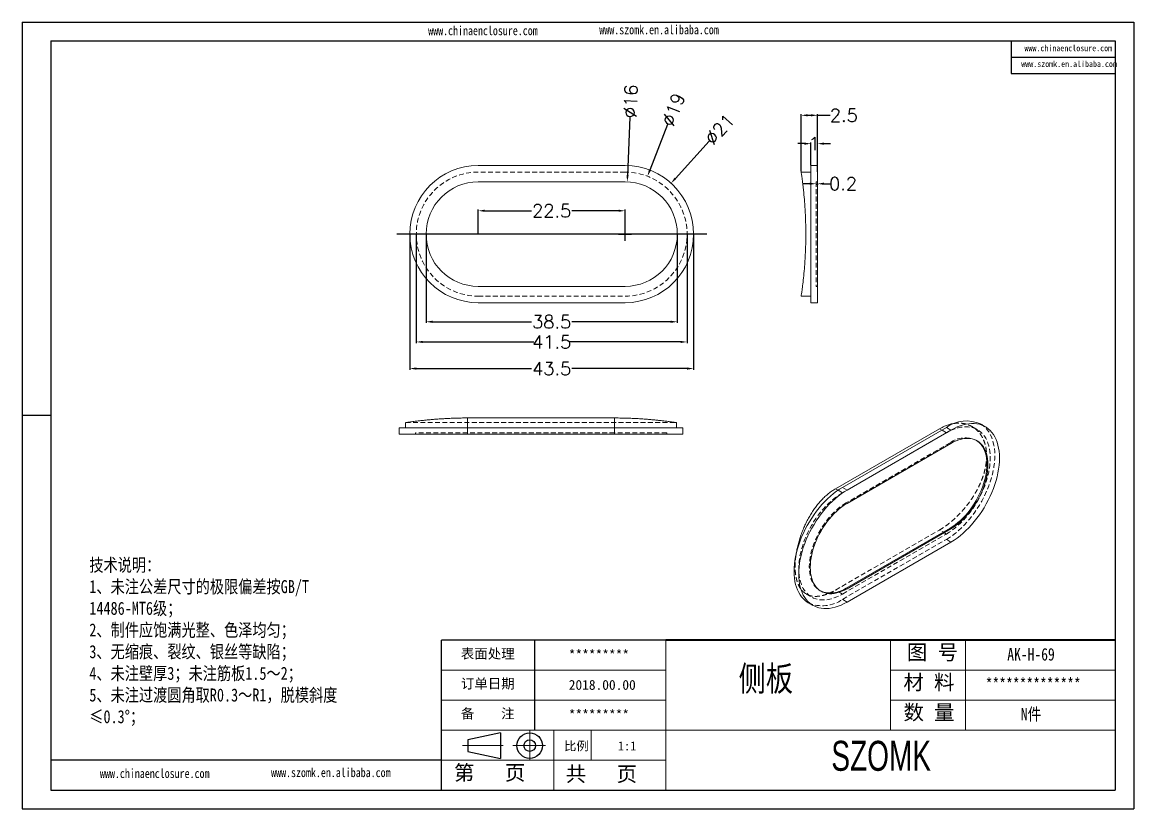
# Model space of a CAD drawing. Header units: inches. Extents: x 1309 to 2377, y 1126 to 1407.
# Drawn here: x 2207 to 2377.3, y 1125.7 to 1246.1 of the extents above; entities that cross this region are included whole.
import ezdxf

# ---------------------------------------------------------------- set-up
doc = ezdxf.new("R2010")
doc.units = ezdxf.units.IN
doc.header["$LTSCALE"] = 15
for name, pattern in [('CENTER2', [28.575, 19.05, -3.175, 3.175, -3.175]), ('HIDDEN', [0.075, 0.05, -0.025]), ('PHANTOM', [12.7, 6.35, -1.27, 1.27, -1.27, 1.27, -1.27])]:
    doc.linetypes.add(name, pattern=pattern)
doc.layers.add('文字', color=81, linetype='Continuous')
for name, color, linetype, lineweight in [('粗实线', 7, 'Continuous', 30), ('细实线', 3, 'Continuous', 9), ('细点划线', 2, 'CENTER2', 9)]:
    doc.layers.add(name, color=color, linetype=linetype, lineweight=lineweight)
doc.styles.get("Standard").update_dxf_attribs({"font": 'txt', "bigfont": 'gbcbig.shx'})
doc.styles.add('宋体', font='', dxfattribs={"width": 0.8, "height": 3.5})
doc.styles.add('长仿宋', font='', dxfattribs={"width": 0.7, "height": 4})
doc.styles.get('宋体').set_extended_font_data('SimSun')
doc.styles.get('长仿宋').set_extended_font_data('SimSun')
doc.dimstyles.new('2.5', dxfattribs={"dimtxt": 2, "dimasz": 1, "dimexe": 0.18, "dimexo": 0.0625, "dimgap": 0.09, "dimtad": 0, "dimdsep": 46, "dimtxsty": 'Standard', "dimcen": 1, "dimclrd": 3, "dimclre": 3, "dimadec": 0, "dimazin": 2, "dimtfac": 1, "dimtofl": 0, "dimtmove": 0, "dimatfit": 3, "dimfxl": 0, "dimtolj": 1, "dimtzin": 0, "dimarcsym": 0})

# ---------------------------------------------------------------- blocks, each defined once
blk = doc.blocks.new('*D170')
at = {"color": 3, "lineweight": -2, "transparency": 16777216}
for p, q in [((2312.26, 1227.91), (2307.1, 1222.19)), ((2299.39, 1212.65), (2299.39, 1214.65)), ((2298.39, 1213.65), (2300.39, 1213.65))]:
    blk.add_line(p, q, dxfattribs=at)
at = {"color": 3, "transparency": 16777216}
blk.add_solid([(2306.97, 1222.3), (2307.22, 1222.08), (2306.43, 1221.45)], dxfattribs=at)
at = {"layer": 'Defpoints', "color": 0, "transparency": 16777216}
for p in [(2306.43, 1221.45), (2292.36, 1205.86)]:
    blk.add_point(p, dxfattribs=at)
at = {"color": 0, "transparency": 16777216, "insert": (2313.89, 1229.71), "char_height": 2, "attachment_point": 5, "rotation": 47.9273}
blk.add_mtext('\\A1;∅21', dxfattribs=at)
blk = doc.blocks.new('*D171')
at = {"color": 3, "lineweight": -2, "transparency": 16777216}
for p, q in [((2305.9, 1230.46), (2303.18, 1223.45)), ((2299.39, 1212.65), (2299.39, 1214.65)), ((2298.39, 1213.65), (2300.39, 1213.65))]:
    blk.add_line(p, q, dxfattribs=at)
at = {"color": 3, "transparency": 16777216}
blk.add_solid([(2303.03, 1223.51), (2303.34, 1223.39), (2302.82, 1222.51)], dxfattribs=at)
at = {"layer": 'Defpoints', "color": 0, "transparency": 16777216}
for p in [(2302.82, 1222.51), (2295.96, 1204.8)]:
    blk.add_point(p, dxfattribs=at)
at = {"color": 0, "transparency": 16777216, "insert": (2306.78, 1232.72), "char_height": 2, "attachment_point": 5, "rotation": 68.8272}
blk.add_mtext('\\A1;∅19', dxfattribs=at)
blk = doc.blocks.new('*D172')
at = {"color": 3, "lineweight": -2, "transparency": 16777216}
for p, q in [((2300.13, 1231.57), (2299.76, 1222.65)), ((2299.39, 1212.65), (2299.39, 1214.65)), ((2298.39, 1213.65), (2300.39, 1213.65))]:
    blk.add_line(p, q, dxfattribs=at)
at = {"color": 3, "transparency": 16777216}
blk.add_solid([(2299.6, 1222.65), (2299.93, 1222.64), (2299.72, 1221.65)], dxfattribs=at)
at = {"layer": 'Defpoints', "color": 0, "transparency": 16777216}
for p in [(2299.72, 1221.65), (2299.06, 1205.66)]:
    blk.add_point(p, dxfattribs=at)
at = {"color": 0, "transparency": 16777216, "insert": (2300.23, 1233.99), "char_height": 2, "attachment_point": 5, "rotation": 87.6335}
blk.add_mtext('\\A1;∅16', dxfattribs=at)
blk = doc.blocks.new('*D173')
at = {"color": 3, "lineweight": -2, "transparency": 16777216}
for p, q in [((2276.89, 1213.72), (2276.89, 1217.41)), ((2277.89, 1217.23), (2285.05, 1217.23)), ((2298.39, 1217.23), (2291.23, 1217.23)), ((2299.39, 1213.72), (2299.39, 1217.41))]:
    blk.add_line(p, q, dxfattribs=at)
at = {"color": 3, "transparency": 16777216}
for points in [[(2277.89, 1217.4), (2277.89, 1217.07), (2276.89, 1217.23)], [(2298.39, 1217.4), (2298.39, 1217.07), (2299.39, 1217.23)]]:
    blk.add_solid(points, dxfattribs=at)
at = {"layer": 'Defpoints', "color": 0, "transparency": 16777216}
for p in [(2276.89, 1217.23), (2276.89, 1213.65), (2299.39, 1213.65)]:
    blk.add_point(p, dxfattribs=at)
at = {"color": 0, "transparency": 16777216, "insert": (2288.14, 1217.23), "char_height": 2, "attachment_point": 5}
blk.add_mtext('\\A1;22.5', dxfattribs=at)
blk = doc.blocks.new('*D174')
at = {"color": 3, "lineweight": -2, "transparency": 16777216}
for p, q in [((2326.87, 1227.51), (2325.87, 1227.51)), ((2327.87, 1224.22), (2327.87, 1227.69)), ((2328.87, 1224.22), (2328.87, 1227.69)), ((2329.87, 1227.51), (2330.87, 1227.51))]:
    blk.add_line(p, q, dxfattribs=at)
at = {"color": 3, "transparency": 16777216}
for points in [[(2326.87, 1227.68), (2326.87, 1227.34), (2327.87, 1227.51)], [(2329.87, 1227.68), (2329.87, 1227.34), (2328.87, 1227.51)]]:
    blk.add_solid(points, dxfattribs=at)
at = {"layer": 'Defpoints', "color": 0, "transparency": 16777216}
for p in [(2328.87, 1227.51), (2327.87, 1224.15), (2328.87, 1224.15)]:
    blk.add_point(p, dxfattribs=at)
at = {"color": 0, "transparency": 16777216, "insert": (2328.37, 1227.51), "char_height": 2, "attachment_point": 5}
blk.add_mtext('\\A1;1', dxfattribs=at)
blk = doc.blocks.new('*D175')
at = {"color": 3, "lineweight": -2, "transparency": 16777216}
for p, q in [((2327.67, 1221.37), (2326.67, 1221.37)), ((2328.67, 1221.37), (2328.67, 1221.19)), ((2328.87, 1221.37), (2328.87, 1221.19)), ((2329.87, 1221.37), (2330.87, 1221.37))]:
    blk.add_line(p, q, dxfattribs=at)
at = {"color": 3, "transparency": 16777216}
for points in [[(2327.67, 1221.54), (2327.67, 1221.2), (2328.67, 1221.37)], [(2329.87, 1221.54), (2329.87, 1221.2), (2328.87, 1221.37)]]:
    blk.add_solid(points, dxfattribs=at)
at = {"layer": 'Defpoints', "color": 0, "transparency": 16777216}
for p in [(2328.67, 1221.43), (2328.87, 1221.43), (2328.87, 1221.37)]:
    blk.add_point(p, dxfattribs=at)
at = {"color": 0, "transparency": 16777216, "insert": (2332.79, 1221.37), "char_height": 2, "attachment_point": 5}
blk.add_mtext('\\A1;0.2', dxfattribs=at)
blk = doc.blocks.new('*D176')
at = {"color": 3, "lineweight": -2, "transparency": 16777216}
for p, q in [((2326.37, 1223.22), (2326.37, 1232.03)), ((2327.37, 1231.85), (2327.87, 1231.85)), ((2328.87, 1223.2), (2328.87, 1232.03)), ((2328.87, 1231.85), (2330.82, 1231.85))]:
    blk.add_line(p, q, dxfattribs=at)
at = {"color": 3, "transparency": 16777216}
for points in [[(2327.37, 1232.02), (2327.37, 1231.68), (2326.37, 1231.85)], [(2327.87, 1232.02), (2327.87, 1231.68), (2328.87, 1231.85)]]:
    blk.add_solid(points, dxfattribs=at)
at = {"layer": 'Defpoints', "color": 0, "transparency": 16777216}
for p in [(2326.37, 1231.85), (2326.37, 1223.15), (2328.87, 1223.14)]:
    blk.add_point(p, dxfattribs=at)
at = {"color": 0, "transparency": 16777216, "insert": (2332.91, 1231.85), "char_height": 2, "attachment_point": 5}
blk.add_mtext('\\A1;2.5', dxfattribs=at)
blk = doc.blocks.new('*D177')
at = {"color": 3, "lineweight": -2, "transparency": 16777216}
for p, q in [((2268.89, 1213.59), (2268.89, 1200.05)), ((2307.39, 1213.59), (2307.39, 1200.05)), ((2269.89, 1200.23), (2285.05, 1200.23)), ((2306.39, 1200.23), (2291.23, 1200.23))]:
    blk.add_line(p, q, dxfattribs=at)
at = {"color": 3, "transparency": 16777216}
for points in [[(2269.89, 1200.4), (2269.89, 1200.06), (2268.89, 1200.23)], [(2306.39, 1200.4), (2306.39, 1200.06), (2307.39, 1200.23)]]:
    blk.add_solid(points, dxfattribs=at)
at = {"layer": 'Defpoints', "color": 0, "transparency": 16777216}
for p in [(2268.89, 1213.65), (2307.39, 1213.65), (2307.39, 1200.23)]:
    blk.add_point(p, dxfattribs=at)
at = {"color": 0, "transparency": 16777216, "insert": (2288.14, 1200.23), "char_height": 2, "attachment_point": 5}
blk.add_mtext('\\A1;38.5', dxfattribs=at)
blk = doc.blocks.new('*D178')
at = {"color": 3, "lineweight": -2, "transparency": 16777216}
for p, q in [((2267.39, 1213.59), (2267.39, 1196.96)), ((2308.89, 1213.59), (2308.89, 1196.96)), ((2268.39, 1197.14), (2285.39, 1197.14)), ((2307.89, 1197.14), (2290.9, 1197.14))]:
    blk.add_line(p, q, dxfattribs=at)
at = {"color": 3, "transparency": 16777216}
for points in [[(2268.39, 1197.31), (2268.39, 1196.98), (2267.39, 1197.14)], [(2307.89, 1197.31), (2307.89, 1196.98), (2308.89, 1197.14)]]:
    blk.add_solid(points, dxfattribs=at)
at = {"layer": 'Defpoints', "color": 0, "transparency": 16777216}
for p in [(2267.39, 1213.65), (2308.89, 1213.65), (2308.89, 1197.14)]:
    blk.add_point(p, dxfattribs=at)
at = {"color": 0, "transparency": 16777216, "insert": (2288.14, 1197.14), "char_height": 2, "attachment_point": 5}
blk.add_mtext('\\A1;41.5', dxfattribs=at)
blk = doc.blocks.new('*D179')
at = {"color": 3, "lineweight": -2, "transparency": 16777216}
for p, q in [((2266.39, 1213.59), (2266.39, 1192.89)), ((2309.89, 1213.59), (2309.89, 1192.89)), ((2267.39, 1193.07), (2285.05, 1193.07)), ((2308.89, 1193.07), (2291.23, 1193.07))]:
    blk.add_line(p, q, dxfattribs=at)
at = {"color": 3, "transparency": 16777216}
for points in [[(2267.39, 1193.24), (2267.39, 1192.9), (2266.39, 1193.07)], [(2308.89, 1193.24), (2308.89, 1192.9), (2309.89, 1193.07)]]:
    blk.add_solid(points, dxfattribs=at)
at = {"layer": 'Defpoints', "color": 0, "transparency": 16777216}
for p in [(2266.39, 1213.65), (2309.89, 1213.65), (2309.89, 1193.07)]:
    blk.add_point(p, dxfattribs=at)
at = {"color": 0, "transparency": 16777216, "insert": (2288.14, 1193.07), "char_height": 2, "attachment_point": 5}
blk.add_mtext('\\A1;43.5', dxfattribs=at)

msp = doc.modelspace()

# ---------------------------------------------------------------- linework, layer by layer
for p, q in [((2207.001, 1246.102), (2377.345, 1246.102)), ((2207.001, 1246.102), (2207.001, 1125.657)), ((2377.345, 1246.102), (2377.345, 1125.657)), ((2211.409, 1243.234), (2374.477, 1243.234)), ((2211.409, 1243.234), (2211.409, 1128.524)), ((2358.545, 1243.234), (2358.545, 1238.255)), ((2374.477, 1243.234), (2374.477, 1128.524)), ((2358.545, 1240.745), (2374.477, 1240.745)), ((2358.545, 1238.255), (2374.477, 1238.255)), ((2211.409, 1185.879), (2207.001, 1185.879)), ((2207.001, 1181.418), (2207.001, 1125.657)), ((2305.652, 1151.466), (2271.239, 1151.466)), ((2271.239, 1128.524), (2271.239, 1151.466)), ((2285.577, 1137.701), (2285.577, 1151.466)), ((2271.239, 1133.113), (2211.409, 1133.113)), ((2211.409, 1128.524), (2374.477, 1128.524)), ((2207.001, 1125.657), (2377.345, 1125.657)), ((2207.001, 1125.657), (2285.864, 1125.657))]:
    msp.add_line(p, q)
at = {"color": 7, "linetype": 'Continuous', "lineweight": 15}
for p, q in [((2299.392, 1224.154), (2276.892, 1224.154)), ((2327.87, 1223.154), (2326.37, 1223.154)), ((2328.87, 1224.154), (2327.87, 1224.154)), ((2327.87, 1224.154), (2327.87, 1203.154)), ((2328.87, 1224.154), (2328.87, 1203.154)), ((2299.392, 1221.654), (2276.892, 1221.654)), ((2276.892, 1205.654), (2299.392, 1205.654)), ((2276.892, 1203.154), (2299.392, 1203.154)), ((2327.87, 1204.154), (2326.37, 1204.154)), ((2328.87, 1203.154), (2327.87, 1203.154)), ((2264.762, 1184.002), (2264.762, 1183.002)), ((2275.262, 1184.002), (2264.762, 1184.002)), ((2265.762, 1184.783), (2265.762, 1184.002)), ((2275.262, 1184.002), (2275.262, 1185.502)), ((2297.762, 1185.502), (2275.262, 1185.502)), ((2275.262, 1183.002), (2275.262, 1184.002)), ((2297.762, 1184.002), (2275.262, 1184.002)), ((2297.762, 1184.002), (2297.762, 1185.502)), ((2297.762, 1183.002), (2297.762, 1184.002)), ((2308.262, 1184.002), (2297.762, 1184.002)), ((2307.262, 1184.002), (2307.262, 1184.783)), ((2308.262, 1183.002), (2308.262, 1184.002)), ((2348.626, 1184.059), (2332.716, 1174.874)), ((2349.333, 1183.65), (2348.626, 1184.059)), ((2354.583, 1184.17), (2353.876, 1184.578)), ((2275.262, 1183.002), (2264.762, 1183.002)), ((2297.762, 1183.002), (2275.262, 1183.002)), ((2308.262, 1183.002), (2297.762, 1183.002)), ((2347.566, 1183.854), (2331.656, 1174.67)), ((2349.333, 1183.65), (2333.423, 1174.466)), ((2349.333, 1181.609), (2333.423, 1172.424)), ((2333.423, 1174.466), (2332.716, 1174.874)), ((2333.282, 1159.441), (2349.192, 1168.626)), ((2349.192, 1168.626), (2349.333, 1168.544)), ((2333.423, 1159.36), (2349.333, 1168.544)), ((2333.423, 1157.318), (2349.333, 1166.503)), ((2333.282, 1159.441), (2333.423, 1159.36)), ((2327.467, 1157.207), (2328.174, 1156.799))]:
    msp.add_line(p, q, dxfattribs=at)
at = {"color": 7, "linetype": 'HIDDEN', "lineweight": 0}
for p, q in [((2299.392, 1223.154), (2276.892, 1223.154)), ((2328.67, 1221.654), (2328.87, 1221.654)), ((2328.67, 1221.654), (2328.67, 1205.654)), ((2328.67, 1205.654), (2328.87, 1205.654)), ((2276.892, 1204.154), (2299.392, 1204.154)), ((2265.769, 1184.782), (2307.255, 1184.782)), ((2275.262, 1184.002), (2275.262, 1185.502)), ((2275.262, 1183.002), (2275.262, 1184.002)), ((2297.762, 1184.002), (2297.762, 1185.502)), ((2297.762, 1183.002), (2297.762, 1184.002)), ((2353.376, 1183.712), (2352.57, 1184.178)), ((2275.262, 1183.202), (2267.262, 1183.202)), ((2267.262, 1183.202), (2267.262, 1183.002)), ((2297.762, 1183.202), (2275.262, 1183.202)), ((2275.262, 1183.202), (2275.262, 1183.002)), ((2297.762, 1183.202), (2297.762, 1183.002)), ((2305.762, 1183.202), (2297.762, 1183.202)), ((2305.762, 1183.002), (2305.762, 1183.202)), ((2348.626, 1183.242), (2332.716, 1174.057)), ((2348.626, 1183.242), (2347.919, 1183.65)), ((2349.192, 1181.691), (2333.282, 1172.506)), ((2349.192, 1181.691), (2349.333, 1181.609)), ((2353.333, 1182.005), (2353.192, 1182.087)), ((2332.716, 1174.057), (2332.04, 1174.448)), ((2333.282, 1172.506), (2333.423, 1172.424)), ((2331.656, 1159.155), (2347.566, 1168.34)), ((2332.716, 1158.543), (2348.626, 1167.728)), ((2332.716, 1157.727), (2348.626, 1166.911)), ((2348.626, 1167.728), (2347.566, 1168.34)), ((2349.333, 1166.503), (2348.626, 1166.911)), ((2327.16, 1158.538), (2327.967, 1158.073)), ((2329.282, 1159.045), (2329.424, 1158.964)), ((2332.716, 1158.543), (2331.656, 1159.155)), ((2333.423, 1157.318), (2332.716, 1157.727))]:
    msp.add_line(p, q, dxfattribs=at)
at = {"color": 1, "linetype": 'PHANTOM', "lineweight": 30}
msp.add_line((2311.892, 1213.654), (2264.392, 1213.654), dxfattribs=at)
at = {"color": 8, "linetype": 'Continuous', "lineweight": 15}
for p, q in [((2347.919, 1183.65), (2347.566, 1183.854)), ((2332.04, 1174.448), (2331.656, 1174.67))]:
    msp.add_line(p, q, dxfattribs=at)
at = {"color": 7, "linetype": 'HIDDEN', "lineweight": 0, "flags": 128}
for points in [[(2348.626, 1166.911), (2349.092, 1167.197), (2349.557, 1167.516), (2350.018, 1167.866), (2350.473, 1168.246), (2350.921, 1168.655), (2351.359, 1169.091), (2351.788, 1169.552), (2352.203, 1170.037), (2352.605, 1170.542), (2352.99, 1171.068), (2353.359, 1171.611), (2353.709, 1172.169), (2354.039, 1172.74), (2354.347, 1173.322), (2354.633, 1173.913), (2354.895, 1174.51), (2355.133, 1175.11), (2355.344, 1175.713), (2355.53, 1176.314), (2355.688, 1176.912), (2355.818, 1177.504), (2355.919, 1178.089), (2355.992, 1178.663), (2356.036, 1179.224), (2356.051, 1179.771), (2356.036, 1180.301), (2355.992, 1180.812), (2355.919, 1181.302), (2355.818, 1181.769), (2355.688, 1182.211), (2355.53, 1182.626), (2355.344, 1183.014), (2355.133, 1183.371), (2354.895, 1183.698), (2354.633, 1183.992), (2354.347, 1184.252), (2354.039, 1184.478), (2353.876, 1184.578)], [(2348.626, 1167.728), (2349.066, 1167.998), (2349.503, 1168.3), (2349.937, 1168.633), (2350.365, 1168.996), (2350.786, 1169.386), (2351.197, 1169.802), (2351.597, 1170.243), (2351.985, 1170.706), (2352.358, 1171.189), (2352.716, 1171.691), (2353.055, 1172.21), (2353.376, 1172.742), (2353.677, 1173.286), (2353.956, 1173.839), (2354.212, 1174.4), (2354.444, 1174.965), (2354.651, 1175.532), (2354.832, 1176.099), (2354.987, 1176.664), (2355.115, 1177.223), (2355.215, 1177.775), (2355.286, 1178.317), (2355.329, 1178.847), (2355.344, 1179.363), (2355.329, 1179.862), (2355.286, 1180.342), (2355.215, 1180.802), (2355.115, 1181.238), (2354.987, 1181.65), (2354.832, 1182.036), (2354.651, 1182.394), (2354.444, 1182.722), (2354.212, 1183.019), (2353.956, 1183.284), (2353.677, 1183.515), (2353.376, 1183.712), (2353.055, 1183.874), (2352.716, 1184), (2352.358, 1184.089), (2351.985, 1184.142), (2351.597, 1184.157), (2351.197, 1184.136), (2350.786, 1184.077), (2350.365, 1183.981), (2349.937, 1183.849), (2349.503, 1183.682), (2349.066, 1183.479), (2348.626, 1183.242)], [(2332.716, 1174.057), (2332.277, 1173.787), (2331.84, 1173.485), (2331.406, 1173.152), (2330.978, 1172.789), (2330.557, 1172.399), (2330.146, 1171.983), (2329.745, 1171.542), (2329.358, 1171.079), (2328.984, 1170.596), (2328.627, 1170.094), (2328.287, 1169.575), (2327.966, 1169.043), (2327.666, 1168.499), (2327.387, 1167.946), (2327.131, 1167.386), (2326.899, 1166.82), (2326.692, 1166.253), (2326.51, 1165.686), (2326.355, 1165.122), (2326.228, 1164.562), (2326.128, 1164.01), (2326.056, 1163.468), (2326.013, 1162.938), (2325.999, 1162.422), (2326.013, 1161.923), (2326.056, 1161.443), (2326.128, 1160.983), (2326.228, 1160.547), (2326.355, 1160.135), (2326.51, 1159.749), (2326.692, 1159.391), (2326.899, 1159.063), (2327.131, 1158.766), (2327.387, 1158.501), (2327.666, 1158.27), (2327.966, 1158.073), (2328.287, 1157.911), (2328.627, 1157.785), (2328.984, 1157.696), (2329.358, 1157.643), (2329.745, 1157.628), (2330.146, 1157.65), (2330.557, 1157.708), (2330.978, 1157.804), (2331.406, 1157.936), (2331.84, 1158.103), (2332.277, 1158.306), (2332.716, 1158.543)], [(2333.282, 1172.506), (2332.879, 1172.256), (2332.477, 1171.975), (2332.08, 1171.663), (2331.688, 1171.321), (2331.305, 1170.953), (2330.932, 1170.559), (2330.571, 1170.142), (2330.224, 1169.704), (2329.892, 1169.246), (2329.578, 1168.772), (2329.282, 1168.284), (2329.007, 1167.783), (2328.754, 1167.274), (2328.523, 1166.758), (2328.317, 1166.238), (2328.136, 1165.717), (2327.982, 1165.197), (2327.854, 1164.681), (2327.754, 1164.171), (2327.683, 1163.671), (2327.64, 1163.182), (2327.625, 1162.708), (2327.64, 1162.25), (2327.683, 1161.812), (2327.754, 1161.394), (2327.854, 1161), (2327.982, 1160.631), (2328.136, 1160.29), (2328.317, 1159.977), (2328.523, 1159.695), (2328.754, 1159.445), (2329.007, 1159.228), (2329.282, 1159.045), (2329.354, 1159.006)]]:
    msp.add_lwpolyline(points, dxfattribs=at)
at = {"color": 7, "linetype": 'Continuous', "lineweight": 15, "flags": 128}
for points in [[(2349.333, 1166.503), (2349.8, 1166.789), (2350.264, 1167.108), (2350.725, 1167.458), (2351.18, 1167.838), (2351.628, 1168.247), (2352.067, 1168.683), (2352.495, 1169.144), (2352.91, 1169.628), (2353.312, 1170.134), (2353.697, 1170.66), (2354.066, 1171.203), (2354.416, 1171.761), (2354.746, 1172.332), (2355.054, 1172.914), (2355.34, 1173.505), (2355.602, 1174.102), (2355.84, 1174.702), (2356.051, 1175.304), (2356.237, 1175.906), (2356.395, 1176.504), (2356.525, 1177.096), (2356.626, 1177.68), (2356.699, 1178.254), (2356.743, 1178.816), (2356.758, 1179.363), (2356.743, 1179.893), (2356.699, 1180.404), (2356.626, 1180.893), (2356.525, 1181.36), (2356.395, 1181.802), (2356.237, 1182.218), (2356.051, 1182.605), (2355.84, 1182.963), (2355.602, 1183.29), (2355.34, 1183.584), (2355.054, 1183.844), (2354.746, 1184.07), (2354.416, 1184.261), (2354.066, 1184.415), (2353.697, 1184.532), (2353.312, 1184.612), (2352.91, 1184.655), (2352.495, 1184.659), (2352.067, 1184.626), (2351.628, 1184.555), (2351.18, 1184.447), (2350.725, 1184.302), (2350.264, 1184.12), (2349.8, 1183.903), (2349.333, 1183.65)], [(2349.333, 1168.544), (2349.737, 1168.794), (2350.138, 1169.076), (2350.536, 1169.388), (2350.927, 1169.729), (2351.31, 1170.097), (2351.683, 1170.491), (2352.044, 1170.908), (2352.392, 1171.347), (2352.723, 1171.804), (2353.038, 1172.278), (2353.333, 1172.767), (2353.609, 1173.267), (2353.862, 1173.776), (2354.092, 1174.292), (2354.298, 1174.812), (2354.479, 1175.334), (2354.634, 1175.854), (2354.761, 1176.37), (2354.861, 1176.879), (2354.933, 1177.379), (2354.976, 1177.868), (2354.99, 1178.342), (2354.976, 1178.8), (2354.933, 1179.239), (2354.861, 1179.656), (2354.761, 1180.05), (2354.634, 1180.419), (2354.479, 1180.761), (2354.298, 1181.073), (2354.092, 1181.356), (2353.862, 1181.606), (2353.609, 1181.822), (2353.333, 1182.005), (2353.038, 1182.152), (2352.723, 1182.263), (2352.392, 1182.338), (2352.044, 1182.375), (2351.683, 1182.375), (2351.31, 1182.338), (2350.927, 1182.264), (2350.536, 1182.154), (2350.138, 1182.007), (2349.737, 1181.825), (2349.333, 1181.609)], [(2349.192, 1168.626), (2349.596, 1168.876), (2349.997, 1169.157), (2350.394, 1169.469), (2350.786, 1169.811), (2351.169, 1170.179), (2351.542, 1170.573), (2351.903, 1170.99), (2352.25, 1171.428), (2352.582, 1171.886), (2352.896, 1172.36), (2353.192, 1172.848), (2353.467, 1173.349), (2353.721, 1173.858), (2353.951, 1174.374), (2354.157, 1174.894), (2354.338, 1175.415), (2354.492, 1175.935), (2354.62, 1176.451), (2354.72, 1176.961), (2354.791, 1177.461), (2354.834, 1177.95), (2354.849, 1178.424), (2354.834, 1178.882), (2354.791, 1179.32), (2354.72, 1179.738), (2354.62, 1180.132), (2354.492, 1180.501), (2354.338, 1180.842), (2354.157, 1181.155), (2353.951, 1181.437), (2353.721, 1181.687), (2353.467, 1181.904), (2353.262, 1182.045)], [(2332.716, 1174.874), (2332.25, 1174.588), (2331.786, 1174.269), (2331.325, 1173.919), (2330.87, 1173.539), (2330.422, 1173.13), (2329.983, 1172.694), (2329.555, 1172.233), (2329.14, 1171.749), (2328.738, 1171.243), (2328.352, 1170.717), (2327.984, 1170.174), (2327.634, 1169.616), (2327.304, 1169.045), (2326.996, 1168.463), (2326.71, 1167.872), (2326.448, 1167.275), (2326.21, 1166.675), (2325.998, 1166.073), (2325.813, 1165.471), (2325.655, 1164.873), (2325.525, 1164.281), (2325.423, 1163.697), (2325.35, 1163.122), (2325.306, 1162.561), (2325.292, 1162.014), (2325.306, 1161.484), (2325.35, 1160.973), (2325.423, 1160.483), (2325.525, 1160.017), (2325.655, 1159.574), (2325.813, 1159.159), (2325.998, 1158.772), (2326.21, 1158.414), (2326.448, 1158.087), (2326.71, 1157.793), (2326.996, 1157.533), (2327.304, 1157.307), (2327.467, 1157.207)], [(2333.423, 1174.466), (2332.957, 1174.18), (2332.493, 1173.861), (2332.032, 1173.511), (2331.577, 1173.13), (2331.129, 1172.722), (2330.69, 1172.286), (2330.262, 1171.825), (2329.847, 1171.34), (2329.445, 1170.834), (2329.059, 1170.309), (2328.691, 1169.766), (2328.341, 1169.208), (2328.011, 1168.637), (2327.703, 1168.055), (2327.417, 1167.464), (2327.155, 1166.867), (2326.917, 1166.266), (2326.705, 1165.664), (2326.52, 1165.063), (2326.362, 1164.465), (2326.232, 1163.873), (2326.13, 1163.288), (2326.057, 1162.714), (2326.014, 1162.153), (2325.999, 1161.606), (2326.014, 1161.076), (2326.057, 1160.565), (2326.13, 1160.075), (2326.232, 1159.608), (2326.362, 1159.166), (2326.52, 1158.751), (2326.705, 1158.363), (2326.917, 1158.006), (2327.155, 1157.679), (2327.417, 1157.385), (2327.703, 1157.124), (2328.011, 1156.899), (2328.341, 1156.708), (2328.691, 1156.554), (2329.059, 1156.436), (2329.445, 1156.356), (2329.847, 1156.314), (2330.262, 1156.309), (2330.69, 1156.343), (2331.129, 1156.414), (2331.577, 1156.522), (2332.032, 1156.667), (2332.493, 1156.849), (2332.957, 1157.066), (2333.423, 1157.318)], [(2333.423, 1172.424), (2333.02, 1172.175), (2332.618, 1171.893), (2332.221, 1171.581), (2331.83, 1171.24), (2331.447, 1170.871), (2331.074, 1170.477), (2330.712, 1170.06), (2330.365, 1169.622), (2330.033, 1169.164), (2329.719, 1168.69), (2329.423, 1168.202), (2329.148, 1167.702), (2328.895, 1167.192), (2328.665, 1166.676), (2328.459, 1166.156), (2328.278, 1165.635), (2328.123, 1165.115), (2327.996, 1164.599), (2327.896, 1164.09), (2327.824, 1163.589), (2327.781, 1163.101), (2327.767, 1162.626), (2327.781, 1162.169), (2327.824, 1161.73), (2327.896, 1161.313), (2327.996, 1160.918), (2328.123, 1160.55), (2328.278, 1160.208), (2328.459, 1159.895), (2328.665, 1159.613), (2328.895, 1159.363), (2329.148, 1159.146), (2329.423, 1158.964), (2329.719, 1158.817), (2330.033, 1158.706), (2330.365, 1158.631), (2330.712, 1158.594), (2331.074, 1158.593), (2331.447, 1158.63), (2331.83, 1158.704), (2332.221, 1158.815), (2332.618, 1158.961), (2333.02, 1159.143), (2333.423, 1159.36)]]:
    msp.add_lwpolyline(points, dxfattribs=at)
at = {"color": 7, "linetype": 'Continuous', "lineweight": 15}
for centre, radius, start, end in [((2276.892, 1213.654), 10.5, 90, 270), ((2299.392, 1213.654), 10.5, 270, 90), ((2276.892, 1213.654), 8, 90, 270), ((2299.392, 1213.654), 8, 270, 90), ((2351.701, 1179.77), 5.277, 65.66823, 125.64223), ((2330.918, 1162.827), 4.129, 247.73389, 304.92691)]:
    msp.add_arc(centre, radius, start, end, dxfattribs=at)
at = {"color": 7, "linetype": 'HIDDEN', "lineweight": 0}
for centre, radius, start, end in [((2276.892, 1213.654), 9.5, 90, 270), ((2299.392, 1213.654), 9.5, 270, 90), ((2351.518, 1178.518), 3.934, 63.69596, 126.25105), ((2329.641, 1162.015), 5.277, 245.66823, 305.64223)]:
    msp.add_arc(centre, radius, start, end, dxfattribs=at)
at = {"color": 7, "linetype": 'Continuous', "lineweight": 15}
for points, knots in [([(2326.37, 1223.154), (2326.37, 1223.154), (2326.379, 1223.093), (2326.406, 1222.911), (2326.417, 1222.836), (2326.444, 1222.655), (2326.459, 1222.548), (2326.509, 1222.191), (2326.548, 1221.899), (2326.614, 1221.382), (2326.636, 1221.195), (2326.683, 1220.799), (2326.706, 1220.59), (2326.777, 1219.934), (2326.823, 1219.457), (2326.889, 1218.678), (2326.91, 1218.409), (2326.949, 1217.861), (2326.985, 1217.302), (2327.015, 1216.719), (2327.042, 1216.124), (2327.053, 1215.819), (2327.08, 1214.899), (2327.089, 1214.282), (2327.089, 1213.351), (2327.087, 1213.04), (2327.078, 1212.416), (2327.071, 1212.106), (2327.044, 1211.192), (2327.018, 1210.599), (2326.968, 1209.736), (2326.949, 1209.451), (2326.91, 1208.901), (2326.889, 1208.636), (2326.824, 1207.864), (2326.777, 1207.384), (2326.683, 1206.498), (2326.636, 1206.105), (2326.571, 1205.589), (2326.55, 1205.429), (2326.511, 1205.135), (2326.492, 1205), (2326.442, 1204.642), (2326.416, 1204.462), (2326.379, 1204.217), (2326.37, 1204.154), (2326.37, 1204.154)], [0, 0, 0, 0, 0.0625, 0.0625, 0.09375, 0.09375, 0.125, 0.125, 0.1875, 0.1875, 0.21875, 0.21875, 0.25, 0.25, 0.3125, 0.3125, 0.34375, 0.34375, 0.375, 0.40625, 0.40625, 0.4375, 0.4375, 0.5, 0.5, 0.53125, 0.53125, 0.5625, 0.5625, 0.625, 0.625, 0.65625, 0.65625, 0.6875, 0.6875, 0.75, 0.75, 0.8125, 0.8125, 0.84375, 0.84375, 0.875, 0.875, 0.9375, 0.9375, 1, 1, 1, 1]), ([(2275.262, 1185.502), (2275.001, 1185.501), (2274.478, 1185.499), (2273.692, 1185.484), (2272.908, 1185.459), (2272.142, 1185.426), (2271.403, 1185.384), (2270.694, 1185.337), (2270.01, 1185.283), (2269.364, 1185.225), (2268.76, 1185.166), (2268.203, 1185.105), (2267.689, 1185.045), (2267.231, 1184.988), (2266.831, 1184.935), (2266.49, 1184.888), (2266.209, 1184.848), (2265.994, 1184.817), (2265.849, 1184.795), (2265.771, 1184.783), (2265.769, 1184.783), (2265.769, 1184.783)], [0, 0, 0, 0, 0.0523298, 0.1050262, 0.1588766, 0.2131243, 0.2656406, 0.3185212, 0.3719629, 0.4261712, 0.4790584, 0.5323117, 0.586132, 0.6407295, 0.6936652, 0.747365, 0.8014544, 0.8563464, 0.9090701, 0.9621678, 1, 1, 1, 1]), ([(2307.255, 1184.783), (2307.257, 1184.783), (2307.266, 1184.781), (2307.213, 1184.789), (2307.097, 1184.807), (2306.914, 1184.834), (2306.665, 1184.87), (2306.354, 1184.913), (2305.985, 1184.963), (2305.56, 1185.017), (2305.076, 1185.076), (2304.539, 1185.136), (2303.956, 1185.197), (2303.33, 1185.256), (2302.656, 1185.312), (2301.948, 1185.363), (2301.215, 1185.408), (2300.458, 1185.445), (2299.673, 1185.474), (2298.772, 1185.497), (2298.13, 1185.5), (2297.762, 1185.502)], [0, 0, 0, 0, 0.0158387, 0.0703147, 0.1224326, 0.1749114, 0.2285236, 0.282525, 0.3348589, 0.3875507, 0.4413659, 0.4955676, 0.5484123, 0.6016224, 0.6559871, 0.7107525, 0.7636139, 0.8168474, 0.8712607, 0.9260844, 1, 1, 1, 1]), ([(2349.939, 1184.675), (2349.798, 1184.657), (2349.468, 1184.616), (2348.936, 1184.472), (2348.283, 1184.238), (2347.827, 1183.994), (2347.566, 1183.854)], [0, 0, 0, 0, 0.1809718, 0.424299, 0.6694616, 1, 1, 1, 1]), ([(2331.656, 1174.67), (2331.472, 1174.558), (2331.103, 1174.333), (2330.559, 1173.923), (2330.021, 1173.459), (2329.503, 1172.944), (2329.01, 1172.387), (2328.543, 1171.792), (2328.097, 1171.155), (2327.681, 1170.485), (2327.296, 1169.789), (2326.944, 1169.074), (2326.624, 1168.335), (2326.34, 1167.586), (2326.095, 1166.834), (2325.886, 1166.084), (2325.719, 1165.334), (2325.616, 1164.795), (2325.582, 1164.514), (2325.578, 1164.475)], [0, 0, 0, 0, 0.0604878, 0.1213995, 0.183645, 0.2463498, 0.3070532, 0.3681777, 0.4299508, 0.49261, 0.5537421, 0.6152975, 0.6775082, 0.7406173, 0.8018054, 0.8638769, 0.9263987, 0.9898482, 1, 1, 1, 1])]:
    msp.add_open_spline(points, degree=3, knots=knots, dxfattribs=at)
at = {"color": 7, "linetype": 'HIDDEN', "lineweight": 0}
for points, knots in [([(2347.566, 1168.34), (2347.751, 1168.451), (2348.122, 1168.674), (2348.688, 1169.071), (2349.26, 1169.516), (2349.825, 1170.003), (2350.377, 1170.527), (2350.912, 1171.083), (2351.434, 1171.677), (2351.931, 1172.299), (2352.401, 1172.946), (2352.838, 1173.612), (2353.244, 1174.303), (2353.607, 1175.004), (2353.927, 1175.712), (2354.201, 1176.423), (2354.429, 1177.142), (2354.602, 1177.851), (2354.722, 1178.546), (2354.787, 1179.22), (2354.799, 1179.882), (2354.755, 1180.513), (2354.657, 1181.114), (2354.508, 1181.676), (2354.307, 1182.208), (2354.057, 1182.695), (2353.76, 1183.138), (2353.421, 1183.53), (2353.037, 1183.875), (2352.616, 1184.164), (2352.161, 1184.394), (2351.677, 1184.566), (2351.161, 1184.678), (2350.623, 1184.72), (2350.213, 1184.717), (2349.983, 1184.682), (2349.939, 1184.675)], [0, 0, 0, 0, 0.0294588, 0.0591241, 0.0894389, 0.1199774, 0.1494359, 0.1794152, 0.2093948, 0.2399111, 0.2695773, 0.2997687, 0.3299602, 0.3606956, 0.3904955, 0.4205042, 0.451175, 0.4820762, 0.5116478, 0.5417569, 0.5718659, 0.6025323, 0.6318714, 0.6617323, 0.6915935, 0.7219928, 0.7514534, 0.7814315, 0.8114098, 0.8419218, 0.87167, 0.9016238, 0.9322277, 0.963057, 0.9928146, 1, 1, 1, 1]), ([(2325.578, 1164.475), (2325.552, 1164.28), (2325.494, 1163.848), (2325.451, 1163.203), (2325.442, 1162.54), (2325.475, 1161.914), (2325.547, 1161.329), (2325.657, 1160.788), (2325.807, 1160.287), (2325.997, 1159.834), (2326.223, 1159.432), (2326.485, 1159.084), (2326.786, 1158.787), (2327.122, 1158.548), (2327.491, 1158.366), (2327.892, 1158.243), (2328.329, 1158.178), (2328.87, 1158.173), (2329.53, 1158.266), (2330.234, 1158.477), (2330.945, 1158.768), (2331.397, 1159.014), (2331.656, 1159.155)], [0, 0, 0, 0, 0.0387214, 0.0855118, 0.1328141, 0.1808181, 0.2269095, 0.2733224, 0.320231, 0.3678169, 0.4140972, 0.4606963, 0.5077868, 0.5555491, 0.6021156, 0.6490041, 0.6969101, 0.7451691, 0.8152927, 0.8865555, 0.9348659, 1, 1, 1, 1])]:
    msp.add_open_spline(points, degree=3, knots=knots, dxfattribs=at)
at = {"layer": '粗实线', "color": 7, "lineweight": 40}
msp.add_line((2374.477, 1151.466), (2305.652, 1151.466), dxfattribs=at)
at = {"layer": '粗实线', "color": 7}
for p, q in [((2280.307, 1137.272), (2275.294, 1136.209)), ((2275.294, 1136.209), (2275.294, 1134.436)), ((2280.307, 1137.272), (2280.307, 1133.343)), ((2275.294, 1134.436), (2280.307, 1133.343))]:
    msp.add_line(p, q, dxfattribs=at)
for radius in [1.949, 0.887]:
    msp.add_circle((2284.769, 1135.323), radius, dxfattribs=at)
at = {"layer": '细实线', "color": 7}
for p, q in [((2305.652, 1151.466), (2305.652, 1128.524)), ((2340.064, 1151.466), (2340.064, 1137.701)), ((2351.535, 1151.466), (2351.535, 1137.798)), ((2305.652, 1146.878), (2271.239, 1146.878)), ((2374.477, 1146.878), (2340.064, 1146.878)), ((2305.652, 1142.29), (2271.239, 1142.29)), ((2374.477, 1142.29), (2340.064, 1142.29)), ((2374.477, 1137.701), (2271.239, 1137.701)), ((2288.445, 1137.701), (2288.445, 1128.524)), ((2294.181, 1137.701), (2294.181, 1133.113)), ((2305.652, 1133.113), (2271.239, 1133.113))]:
    msp.add_line(p, q, dxfattribs=at)
at = {"layer": '细点划线', "color": 7}
for p, q in [((2284.769, 1137.566), (2284.769, 1133.113)), ((2274.494, 1135.323), (2280.691, 1135.323)), ((2282.162, 1135.323), (2287.2, 1135.323))]:
    msp.add_line(p, q, dxfattribs=at)

# ---------------------------------------------------------------- texts
at = {"char_height": 1.50897, "width": 857.62194, "attachment_point": 1}
for s, insert in [('{\\fSimHei|b0|i0|c134|p49;表面处理}', (2274.231, 1150.164)), ('{\\fSimHei|b0|i0|c134|p49;*********}', (2290.758, 1149.97)), ('{\\fSimHei|b0|i0|c134|p49;订单日期}', (2274.231, 1145.576)), ('{\\fSimHei|b0|i0|c134|p49;2018.00.00}', (2290.758, 1145.382)), ('{\\fSimHei|b0|i0|c134|p49;备    注}', (2274.231, 1140.987)), ('{\\fSimHei|b0|i0|c134|p49;*********}', (2290.758, 1140.793))]:
    msp.add_mtext(s, dxfattribs=dict(at, insert=insert))
at = {"layer": '文字', "color": 0, "attachment_point": 1, "style": '宋体'}
for s, insert, char_height, width in [('www.chinaenclosure.com', (2269.212, 1245.524), 1.40201, 24.6319), ('www.szomk.en.alibaba.com', (2295.436, 1245.662), 1.40201, 24.6319), ('www.chinaenclosure.com', (2360.598, 1242.603), 0.93467, 16.42126), ('www.szomk.en.alibaba.com', (2360.109, 1240.183), 0.93467, 16.42126), ('{\\H1.111x;技术说明：\\P1、未注公差尺寸的极限偏差按GB/T 14486-MT6级；\\P2、制件应饱满光整、色泽均匀；\\P3、无缩痕、裂纹、银丝等缺陷；\\P4、未注壁厚3；未注筋板1.5～2；\\P5、未注过渡圆角取R0.3～R1，脱模斜度≤0.3%%D；}', (2217.286, 1163.99), 1.79234, 40.37132), ('{\\H1.111x;AK-H-69}', (2357.955, 1150.268), 1.72064, 19.89257), ('侧板', (2316.79, 1147.505), 3.8237, 48.88401), ('{\\H1.111x;**************}', (2354.646, 1145.679), 1.72064, 19.89257), ('{\\H1.111x;N件}', (2360.037, 1141.091), 1.72064, 19.89257), ('www.chinaenclosure.com', (2218.916, 1131.77), 1.40201, 24.6319), ('www.szomk.en.alibaba.com', (2245.139, 1131.909), 1.40201, 24.6319)]:
    msp.add_mtext(s, dxfattribs=dict(at, insert=insert, char_height=char_height, width=width))
at = {"layer": '粗实线', "insert": (2330.999, 1136.058), "char_height": 4.58838, "width": 51.45417, "attachment_point": 1, "style": '长仿宋'}
msp.add_mtext('{\\fSTXinwei|b0|i0|c134|p2;SZOMK}', dxfattribs=at)
at = {"layer": '细实线', "color": 7, "attachment_point": 1}
for s, insert, char_height, width in [('{\\fSimSun|b0|i0|c134|p54;图 号}', (2342.587, 1150.77), 2.29419, 11.47096), ('{\\fSimSun|b0|i0|c134|p54;材 料   }', (2342.043, 1146.181), 2.29419, 11.47096), ('{\\fSimSun|b0|i0|c134|p54;数 量}', (2342.054, 1141.57), 2.29419, 10.36545), ('{\\fSimSun|b0|i0|c134|p54;比例}', (2290.051, 1135.963), 1.37651, 6.04247), ('{\\fSimSun|b0|i0|c134|p54;1:1}', (2298.296, 1135.963), 1.37651, 6.04247), ('{\\fSimSun|b0|i0|c134|p54;第   页}', (2273.169, 1132.324), 2.29419, 17.20643), ('{\\fSimSun|b0|i0|c134|p54; 共   页}', (2288.726, 1132.129), 2.29419, 17.20643)]:
    msp.add_mtext(s, dxfattribs=dict(at, insert=insert, char_height=char_height, width=width))

# ---------------------------------------------------------------- dimensions: what is measured, and where the dimension line sits
for p1, p2, picture, middle in [((2299.062, 1205.661), (2299.722, 1221.647), '*D172', (2300.233, 1233.993)), ((2295.961, 1204.796), (2302.823, 1222.513), '*D171', (2306.778, 1232.723)), ((2292.356, 1205.86), (2306.428, 1221.448), '*D170', (2313.888, 1229.713))]:
    dim = msp.add_diameter_dim_2p(p1=p1, p2=p2, dimstyle='2.5')
    dim.commit()
    dim.dimension.update_dxf_attribs({"geometry": picture, "text_midpoint": middle, "dimtype": 163})
dim = msp.add_linear_dim(base=(2326.37, 1231.85), p1=(2328.87, 1223.139), p2=(2326.37, 1223.154), dimstyle='2.5')
dim.commit()
dim.dimension.update_dxf_attribs({"geometry": '*D176', "text_midpoint": (2332.908, 1231.85), "dimtype": 160})
for base, p1, p2, picture, middle in [((2328.87, 1227.511), (2327.87, 1224.154), (2328.87, 1224.154), '*D174', (2328.37, 1227.511)), ((2328.87, 1221.37), (2328.67, 1221.431), (2328.87, 1221.431), '*D175', (2332.793, 1221.37)), ((2276.892, 1217.232), (2299.392, 1213.654), (2276.892, 1213.654), '*D173', (2288.142, 1217.232)), ((2309.892, 1193.068), (2266.392, 1213.654), (2309.892, 1213.654), '*D179', (2288.142, 1193.068)), ((2308.892, 1197.143), (2267.392, 1213.654), (2308.892, 1213.654), '*D178', (2288.142, 1197.143)), ((2307.392, 1200.231), (2268.892, 1213.654), (2307.392, 1213.654), '*D177', (2288.142, 1200.231))]:
    dim = msp.add_linear_dim(base=base, p1=p1, p2=p2, dimstyle='2.5')
    dim.commit()
    dim.dimension.update_dxf_attribs({"geometry": picture, "text_midpoint": middle})

doc.saveas('drawing.dxf')
